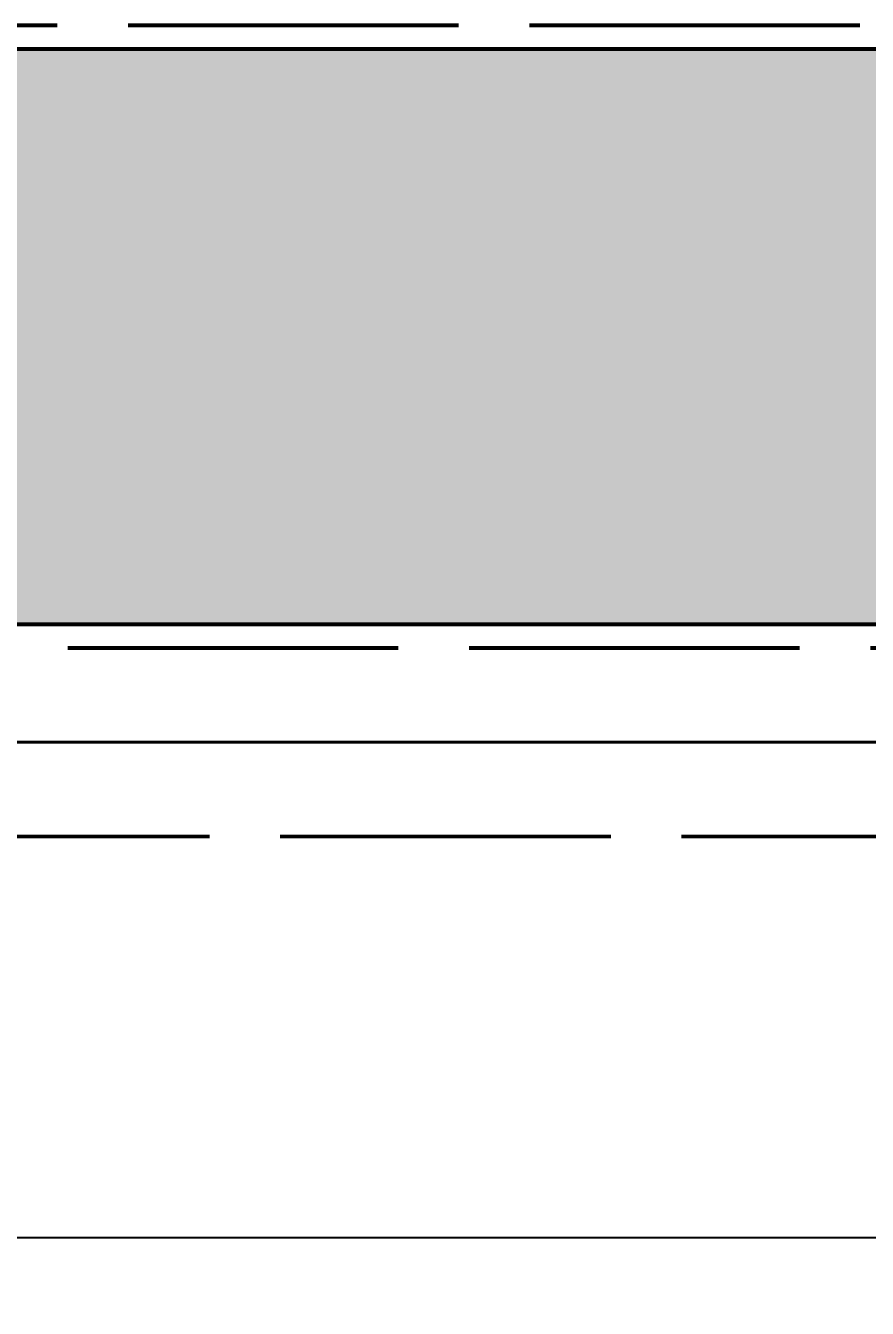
# Model space of a CAD drawing. Header units: millimetres. Extents: x -1812 to 15462, y -2698 to 1972.
# Drawn here: x 11945 to 12574, y -512 to 448 of the extents above; entities that cross this region are included whole.
import ezdxf

# ---------------------------------------------------------------- set-up
doc = ezdxf.new("R2010")
doc.units = ezdxf.units.MM
doc.linetypes.add('DASH_247_53', pattern=[299.861111, 246.944444, -52.916667])
for name, color, linetype in [('DIMENSIONS', 7, 'Continuous'), ('GEOFAB', 5, 'Continuous'), ('MODULE_ART', 7, 'Continuous'), ('TANK', 7, 'Continuous')]:
    doc.layers.add(name, color=color, linetype=linetype)
doc.styles.add('ARIAL', font='arial.ttf')
doc.dimstyles.get("Standard").update_dxf_attribs({"dimtxt": 2.5, "dimasz": 2.5, "dimexe": 1.25, "dimexo": 0.625, "dimtad": 1, "dimcen": 2.5, "dimazin": 3, "dimtfac": 1, "dimtmove": 0, "dimatfit": 3})

# ---------------------------------------------------------------- blocks, each defined once
blk = doc.blocks.new('atlancube_face')
at = {"true_color": 0x000000}
blk.add_solid([(-1.79, -1.79), (1151.79, -1.79), (-1.79, 781.79), (1151.79, 781.79)], dxfattribs=at)

msp = doc.modelspace()

# ---------------------------------------------------------------- linework, layer by layer
at = {"layer": 'GEOFAB', "color": 6, "lineweight": 40}
msp.add_line((-88.19, -88.19), (15038.19, -88.19), dxfattribs=at)
at = {"layer": 'GEOFAB', "color": 5, "linetype": 'DASH_247_53', "lineweight": 50}
msp.add_line((-158.75, -158.75), (15108.75, -158.75), dxfattribs=at)
at = {"layer": 'GEOFAB', "color": 5, "linetype": 'DASH_247_53', "lineweight": 53}
msp.add_lwpolyline([(-17.64, -17.64), (14967.64, -17.64), (14967.64, 447.64), (-17.64, 447.64)], close=True, dxfattribs=at)
at = {"layer": 'TANK', "lineweight": 53}
msp.add_lwpolyline([(0, 0), (14950, 0), (14950, 430), (0, 430)], close=True, dxfattribs=at)

# ---------------------------------------------------------------- block references
at = {"layer": 'MODULE_ART', "yscale": 0.5512820512820513}
msp.add_blockref('atlancube_face', (11500, 0), dxfattribs=at)

# ---------------------------------------------------------------- dimensions: what is measured, and where the dimension line sits
at = {"layer": 'DIMENSIONS'}
msp.add_linear_dim(base=(0, -458.61), p1=(0, -158.75), p2=(14950, -158.75), dimstyle='Standard', override={"dimtxt": 101.035556, "dimasz": 79.375, "dimexe": 52.916667, "dimexo": 0, "dimgap": 44.097222, "dimtad": 1, "dimtih": 0, "dimtoh": 0, "dimdec": 0, "dimtxsty": 'ARIAL', "dimclrd": 7, "dimclre": 7, "dimclrt": 7}, dxfattribs=at).render()

doc.saveas('drawing.dxf')
